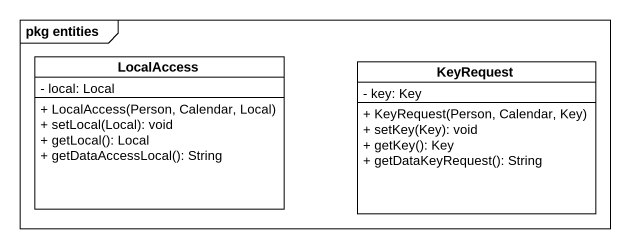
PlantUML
@startuml
mainframe pkg entities
hide circle
hide empty members
skinparam classAttributeIconSize 0
class LocalAccess {
  - local: Local
  + LocalAccess(Person, Calendar, Local)
  + setLocal(Local): void
  + getLocal(): Local
  + getDataAccessLocal(): String
}
class KeyRequest {
  - key: Key
  + KeyRequest(Person, Calendar, Key)
  + setKey(Key): void
  + getKey(): Key
  + getDataKeyRequest(): String
}
@enduml
